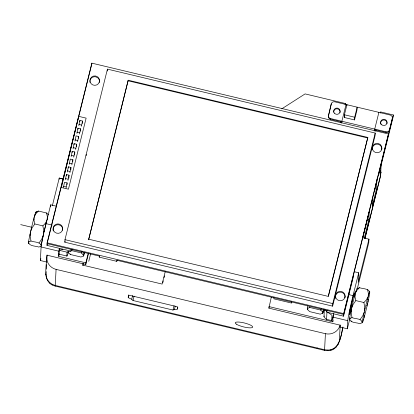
<?xml version="1.0" encoding="UTF-8"?>
<svg xmlns="http://www.w3.org/2000/svg" width="414" height="414" viewBox="0 0 414 414"><rect width="100%" height="100%" fill="white"/><g stroke="black" fill="none" stroke-linecap="round" stroke-linejoin="round"><path stroke-width="0.62" d="M307.84 306.008A15.835 0.668 -76.6 0 0 307.514 307.975L307.436 309.408L309.672 311.628L320.301 314.169L322.827 313.082A15.835 0.668 -76.6 0 0 323.908 310.303L324.131 309.553M349.519 319.297C351.062 323.215 356.645 322.33 359.849 323.712L362.379 322.625A15.835 0.668 -76.6 0 0 363.456 319.846L364.713 315.375A15.835 0.668 -76.6 0 0 367.073 305.884L368.403 299.974A15.835 0.668 -76.6 0 0 369.686 293.267C370.385 288.346 362.105 288.868 359.466 287.683L356.935 288.77A15.835 0.668 -76.6 0 0 355.859 291.549L354.601 296.02A15.835 0.668 -76.6 0 0 352.242 305.511L350.912 311.416A15.835 0.668 -76.6 0 0 349.628 318.128L349.794 319.955L349.551 319.561A15.835 0.668 -76.6 0 0 349.69 319.448M48.505 214.799L46.513 212.967L38.45 211.042L35.92 212.128A15.835 0.668 -76.6 0 0 34.843 214.907L33.586 219.379A15.835 0.668 -76.6 0 0 31.226 228.87L29.896 234.779A15.835 0.668 -76.6 0 0 28.613 241.486C27.914 246.408 36.194 245.885 38.833 247.07L40.97 246.226L41.436 244.55A15.835 0.668 -76.6 0 1 42.72 237.838L43.765 233.16M68.108 251.308L68.336 252.659L70.333 254.491L80.958 257.027L83.488 255.94A15.835 0.668 -76.6 0 0 84.565 253.161L84.787 252.411M46.663 262.031L40.375 260.53L41.09 246.956A19.888 0.838 -76.6 0 1 46.006 223.643L50.689 204.826L56.226 206.151M72.792 249.316L70.991 251.101L46.994 245.373L47.129 242.821L91.856 63.151L388.415 133.955L388.373 134.757M342.968 327.008C340.903 337.312 338.973 353.235 324.55 350.394L55.207 286.09C42.269 282.948 46.29 267.563 46.735 258.067M46.699 261.41L47.025 255.184L85.781 264.437L88.591 253.151M46.337 269.1L46.57 264.603M46.352 277.846L45.892 274.115M50.591 206.746L50.689 204.826M47.646 280.692L46.389 277.189M49.649 283.119L49.685 282.467L47.677 280.04M52.226 284.961L52.262 284.304L49.685 282.467M59.176 179.278L59.238 178.067L62.928 178.946M55.207 286.09L56.081 269.385A12.234 11.913 3 0 1 47.077 254.972M85.781 264.437L85.864 262.864L58.653 256.369L58.923 251.215A19.888 0.838 -76.6 0 1 59.321 248.353M68.341 252.436A21.745 0.916 -76.6 0 1 66.835 256.023L58.86 254.124L59.528 248.405M63.44 187.475L64.501 182.263L67.099 182.884L67.006 184.67M65.365 179.748L66.426 174.537L69.024 175.153L68.869 178.134M66.364 175.727L66.426 174.537M66.038 188.096L67.099 182.884M67.291 172.017L68.351 166.806L70.949 167.427L70.825 169.807M68.289 167.996L68.351 166.806M67.963 180.364L69.024 175.153M64.843 242.211L64.977 239.665L107.433 69.128L375.208 133.06L375.079 135.611L332.623 306.143L64.843 242.211L65.158 240.958M69.216 164.286L70.276 159.074L72.874 159.695L72.781 161.481M69.883 172.638L70.949 167.427M71.136 156.554L72.202 151.348L74.799 151.964L74.639 154.945M72.139 152.538L72.202 151.348M66.835 256.023L67.037 252.167L70.991 251.101L71.079 249.352M71.808 164.907L72.874 159.695M73.061 148.828L74.127 143.617L76.719 144.238L76.595 146.618M74.065 144.807L74.127 143.617M73.733 157.175L74.799 151.964M74.986 141.096L76.052 135.885L78.644 136.506L78.551 138.292M75.658 149.449L76.719 144.238M76.911 133.365L77.972 128.154L80.57 128.775L80.445 131.16M77.91 129.349L77.972 128.154M78.67 117.431L78.727 116.36L86.133 118.13L68.439 189.193L61.37 187.506L78.727 116.36M77.584 141.717L78.644 136.506M78.836 125.639L79.897 120.427L82.495 121.043L82.37 123.429M79.835 121.618L79.897 120.427M79.509 133.986L80.57 128.775M81.434 126.254L82.495 121.043M86.138 155.669L86.205 154.396M91.815 63.953L91.856 63.151M83.431 255.666C82.847 256.965 83.819 255.081 83.561 254.506A15.835 0.668 -76.6 0 1 83.892 252.54M128.2 80.218L88.601 239.753L128.2 80.218L367.829 137.427L328.38 296.336M107.329 71.042L107.433 69.128M117.095 260.116L116.789 261.337L99.272 257.151L99.329 256.095L47.087 243.623L91.675 64.512M116.789 261.337L116.846 260.277L343.646 314.428L393.3 114.963L380.487 111.904L380.425 113.069M128.226 297.692L128.366 295.047L177.477 306.774L177.342 309.418L174.47 309.299L172.985 310.055L133.008 300.512L131.704 299.234L128.226 297.692L128.847 295.198M350.047 317.9L347.33 328.799L340.044 327.06L340.142 325.166L268.877 308.156L271.279 297.268M273.887 297.769L273.83 298.825L291.347 303.012L291.653 301.79M291.347 303.012L291.404 301.951M392.327 118.451A2.898 2.82 3 0 1 392.249 119.18L392.286 118.451A2.898 2.82 3 0 0 390.154 115.04L334.781 101.818A2.898 2.82 3 0 0 331.283 103.888L328.442 115.884A2.898 2.82 3 0 0 330.574 119.299L341.835 121.985M317.15 348.629L317.181 347.972M331.283 103.888L328.597 115.258M330.574 119.299L330.61 118.57A2.898 2.82 3 0 1 328.478 115.154M333.565 314.95A14.117 0.595 -76.6 0 1 332.354 318.935L331.671 320.591L326.568 319.375L325.259 318.294L323.971 316.777L324.302 310.469L323.789 309.32M324.55 350.394L325.425 333.689A12.234 11.913 3 0 0 340.194 324.954L339.32 341.659M326.568 319.375L327.034 310.459M327.728 350.736L327.759 350.078C339.475 349.902 341.038 335.852 342.792 327.2M341.773 123.149L341.876 121.255L346.042 104.509M331.671 320.591L331.95 315.271L328.007 312.461L326.946 312.192L325.585 310.019M332.623 306.143L332.758 303.591L375.208 133.06M330.879 350.265L330.915 349.607M268.96 306.577L332.784 321.818L333.027 317.145A21.357 0.9 -76.6 0 1 333.565 313.429M354.524 119.92L354.663 117.224L357.168 107.164L357.028 109.86L354.524 119.92L344.272 117.472L344.417 114.776L346.922 104.716L346.865 105.798M345.317 104.685L345.379 103.521L305.108 93.906L281.774 108.83M333.798 349.012L333.834 348.355M336.287 347.067L336.318 346.409M338.171 344.557L338.202 343.905M342.652 328.261L342.688 327.603M328.007 312.461L343.553 316.172L343.687 313.626L388.415 133.955M347.33 328.799L347.755 320.664A21.357 0.9 -76.6 0 1 353.038 295.622L358.726 272.785L354.431 271.76M353.313 275.6L353.22 277.349L343.553 316.172M358.726 272.785L358.229 282.286L368.967 239.157L362.747 237.672M364.273 238.112L368.802 219.937L369.226 211.777L362.83 237.476M368.967 239.157L368.781 242.625L357.313 288.703M374.623 130.995L374.722 129.101L378.893 112.349M372.647 197.887L372.212 206.234L376.455 189.182L376.994 178.91M378.706 173.585L378.613 175.334L393.207 116.712L393.3 114.963M364.962 238.661L380.559 175.997L381.201 163.789M380.637 170.408L380.901 172.907L380.704 171.675M374.68 129.825L385.946 132.516L385.983 131.787A2.898 2.82 3 0 0 389.481 129.717L392.286 118.451M389.481 129.717L389.445 130.446A2.898 2.82 3 0 1 385.946 132.516M35.961 212.687L35.92 212.128L36.339 211.87M322.413 313.336L322.827 313.082L322.904 311.649A15.835 0.668 -76.6 0 1 323.231 309.682M362.322 322.351L361.986 322.868L362.379 322.625L362.452 321.192A15.835 0.668 -76.6 0 1 363.735 314.48L365.065 308.57A15.835 0.668 -76.6 0 1 367.43 299.084L368.683 294.608A15.835 0.668 -76.6 0 1 369.764 291.829L369.5 291.409L369.795 292.098M41.317 245.419C39.734 241.476 34.217 242.402 30.988 241.005L30.196 236.342L30.403 232.513M43.713 231.881L44.05 231.933A15.835 0.668 -76.6 0 1 46.415 222.442L46.942 220.434L45.54 223.079L42.89 225.878L43.682 230.546L43.475 234.371M362.338 322.061C360.775 318.123 355.202 319.039 352.003 317.647L351.212 312.979L351.419 309.149M364.491 311.017L364.698 307.188L363.906 302.52L366.556 299.72L367.958 297.081M30.672 231.322L32.121 227.783L34.828 223.953L33.979 220.32L34.139 217.386M46.513 212.967L47.356 216.6L47.196 219.534L47.444 218.721M351.688 307.959L353.137 304.425L355.843 300.595L354.995 296.962L355.16 294.023M368.212 296.181L368.372 293.241L367.529 289.609M45.861 274.772L46.166 271.641M380.559 175.997L380.932 172.25M367.906 302.251L368.067 300.988M364.17 317.367L364.367 315.463L364.713 315.375L364.361 315.39M352.857 297.971C352.2 302.494 350.161 308.151 350.844 312.187M352.925 297.63L353.225 296.269M353.323 295.824L353.597 294.602M52.371 205.654L59.238 178.067L62.928 178.957M40.375 260.53L40.846 258.652M46.994 245.373L47.455 243.515M58.653 256.369L59.28 253.86M83.131 263.247L82.665 265.105L162.122 284.076L165.212 271.667M82.883 265.591L83.349 263.728M85.864 262.864L88.208 253.461M88.767 261.306L90.63 253.834M99.272 257.151L99.577 255.935M131.704 299.234L132.635 295.498M133.008 300.512L134.095 296.15M162.805 282.7L163.271 280.842M164.042 277.737L164.503 275.879M172.985 310.055L174.071 305.698M174.47 309.299L175.246 306.184M177.492 308.792L177.803 307.55M268.877 308.156L269.343 306.293M340.608 122.694L340.913 121.457M345.069 104.758L345.379 103.521M340.976 122.591L341.286 121.354M344.272 117.472L344.717 115.697M367.829 137.427L328.255 296.388L88.632 239.178M374.991 130.881L375.301 129.639M375.71 131.078L376.021 129.841M332.784 321.818L333.094 320.571M375.327 185.607L375.783 183.78M364.972 238.091L380.595 175.345M43.206 235.561L41.757 239.101L39.051 242.93M364.222 312.208L362.773 315.742L360.066 319.572M367.265 304.58L367.637 303.441M323.971 316.777L324.25 315.949M34.393 216.486L35.795 213.841L38.45 211.042M355.414 293.122L356.811 290.483L359.466 287.683M28.519 242.366L29.187 241.621L30.988 241.005M68.077 251.707L68.191 251.448M369.78 292.387L369.459 292.884L369.686 293.267L369.459 292.884M307.421 308.849L308.088 308.104L309.889 307.493L320.519 310.029L322.211 311.478L322.785 312.518M322.77 312.808L322.434 313.32M35.977 212.398L36.313 211.885M349.535 319.008L350.203 318.262L352.003 317.647M99.376 82.51L99.282 79.845L97.859 77.842L95.598 76.797A4.828 4.704 3 0 0 89.988 80.57M381.729 149.92L381.641 147.255L380.218 145.252L377.956 144.207A4.828 4.704 3 0 0 372.377 149.827M344.883 297.935L344.997 297.697A4.828 4.704 3 0 0 341.11 292.222A4.828 4.704 3 0 0 335.495 295.994M71.172 250.501L81.175 252.887L82.257 251.546M320.519 310.029L321.595 308.684M357.313 288.542L356.992 289.039L357.329 288.527M356.273 291.301L355.859 291.549L356.231 291.363M84.156 253.399L84.565 253.161L84.192 253.347M41.048 244.762L41.436 244.55L41.022 244.736M81.175 252.887L83.173 254.719L83.561 254.506L83.152 254.693M35.216 214.721L34.843 214.907L35.185 214.778M354.953 295.865L354.601 296.02L354.948 295.927M363.326 314.64L363.735 314.48L363.373 314.552M363.114 319.97L363.456 319.846M63.016 249.197L59.062 250.263L67.037 252.167M33.932 219.285L33.586 219.379L33.938 219.363M42.357 237.915L42.72 237.838L42.388 237.833M364.724 308.611L365.065 308.57L364.729 308.523M352.583 305.527L352.242 305.511L352.537 305.615M350.415 311.597L349.954 309.791M327.759 350.078L324.586 349.737L55.243 285.432L52.262 284.304M344.417 114.776L354.663 117.224M330.61 118.57L385.983 131.787M128.169 80.792L367.798 138.002M374.686 188.758L376.455 189.182M78.898 124.443L81.496 125.064M76.973 132.175L79.571 132.796M75.048 139.906L77.646 140.527M73.123 147.638L75.721 148.253M367.616 219.658L368.802 219.937M71.198 155.364L73.795 155.985M69.278 163.095L71.87 163.716M67.353 170.827L69.95 171.443M65.428 178.553L68.025 179.174M63.502 186.284L66.1 186.905M348.743 294.597L353.038 295.622M46.006 223.643L52.159 225.107M34.828 223.953L42.89 225.878M355.843 300.595L363.906 302.52M20.7 224.631L31.749 227.27M64.977 239.665L332.758 303.591M47.129 242.821L343.687 313.626M41.09 246.956L58.923 251.215M333.027 317.145L347.755 320.664M56.081 269.385L325.425 333.689M31.521 228.973L31.226 228.87L31.49 229.051M43.713 231.788L44.05 231.933M351.186 311.561L350.912 311.416L351.181 311.644M367.099 298.903L367.43 299.084L367.14 298.841M368.134 299.752L368.403 299.974L368.129 299.653M30.165 235.002L29.896 234.779L30.17 235.1M46.125 222.199L46.415 222.442L46.156 222.142M368.419 294.338L368.683 294.608L368.419 294.271M47.403 217.635L47.667 217.971L47.403 217.557M349.892 318.475L349.628 318.128L349.871 318.49M307.778 308.321L307.514 307.975L307.757 308.337M68.357 252.68L68.098 252.266A15.835 0.668 -76.6 0 0 68.336 251.94M28.799 243.344L28.535 242.92A15.835 0.668 -76.6 0 0 28.778 242.599M83.173 254.719L83.442 255.376M68.336 252.659L68.062 251.997M28.778 243.313L28.504 242.656M351.527 320.948L351.786 321.787M70.178 253.994L70.333 254.491M307.405 309.139L307.68 309.801L307.436 309.408A15.835 0.668 -76.6 0 0 307.804 308.777M309.744 306.862L309.889 307.493M59.088 254.144A21.745 0.916 -76.6 0 1 58.86 254.124M350.379 311.716A11.281 0.476 -76.6 0 1 349.742 311.566A11.281 0.476 -76.6 0 1 353.333 296.403A11.281 0.476 -76.6 0 1 354.286 295.229M380.787 124.21A3.219 3.136 3 0 1 380.585 123.134M380.632 122.591A3.219 3.136 3 0 1 384.352 120.044A3.219 3.136 3 0 1 386.976 123.672M333.684 112.277A3.219 3.136 3 0 1 337.084 108.804A3.219 3.136 3 0 1 340.008 112.675M90.019 82.412A4.828 4.704 3 0 1 89.916 81.17M53.344 231.007A4.828 4.704 3 0 1 53.07 229.185M53.142 228.585A4.828 4.704 3 0 1 58.752 224.807A4.828 4.704 3 0 1 62.643 230.287M335.702 298.422A4.828 4.704 3 0 1 335.428 296.595M366.809 305.703L367.073 305.884L366.809 305.703M99.531 81.47L98.465 83.669A4.828 4.704 3 0 1 90.231 82.195A4.828 4.704 3 0 1 95.639 75.995L97.901 77.04L99.324 79.043L99.531 81.47M62.685 229.485L61.614 231.685A4.828 4.704 3 0 1 53.737 230.955A4.828 4.704 3 0 1 57.116 223.995A4.828 4.704 3 0 1 62.685 229.485M381.889 148.885L380.818 151.079A4.828 4.704 3 0 1 372.59 149.604A4.828 4.704 3 0 1 377.998 143.404L380.259 144.45L381.682 146.458L381.889 148.885M345.038 296.895L343.972 299.094A4.828 4.704 3 0 1 336.096 298.365A4.828 4.704 3 0 1 339.475 291.404A4.828 4.704 3 0 1 345.038 296.895M323.562 310.438L323.908 310.303L323.562 310.438M362.452 321.192L362.074 321.424L362.452 321.192M322.904 311.649L322.522 311.882L322.904 311.649M28.856 241.854L28.613 241.486L28.84 241.869M381.786 124.811A3.219 3.136 3 0 0 387.018 122.948A3.219 3.136 3 0 0 382.733 119.46A3.219 3.136 3 0 0 381.786 124.811M334.698 113.467A3.219 3.136 3 0 0 340.049 111.951A3.219 3.136 3 0 0 336.013 108.194A3.219 3.136 3 0 0 334.698 113.467M236.353 324.152A9.015 2.008 14 0 0 251.526 327.774A9.015 2.008 14 0 0 244.1 322.904A9.015 2.008 14 0 0 236.353 324.152"/></g></svg>
